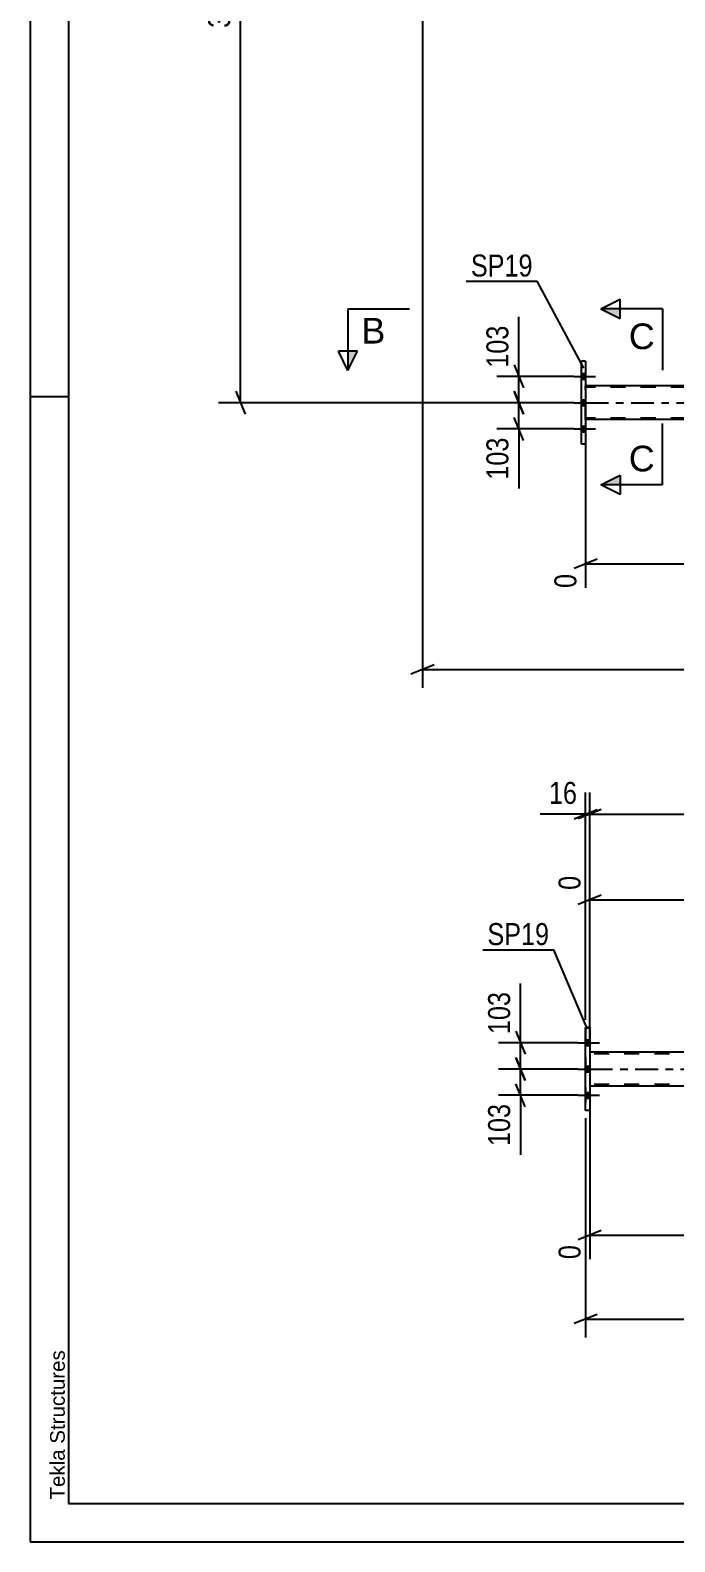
# Model space of a CAD drawing. Header units: millimetres. Extents: x 0 to 594, y 0 to 420.
# Drawn here: x 0 to 83.9, y 0 to 196.7 of the extents above; entities that cross this region are included whole.
import ezdxf

# ---------------------------------------------------------------- set-up
doc = ezdxf.new("R2010")
doc.units = ezdxf.units.MM
doc.linetypes.add('DXK_LINE_DOT2', pattern=[3.9198, 1.9599, -1.9599])
doc.linetypes.add('DXK_LINE_DOT3', pattern=[5.9187, 2.979, -0.9799, 0.9799, -0.9799])
doc.styles.add('Arial', font='ARIAL.TTF', dxfattribs={"height": 0.2})
doc.styles.add('Arial Narrow', font='ARIALN.TTF', dxfattribs={"height": 0.2})

# ---------------------------------------------------------------- blocks, each defined once
blk = doc.blocks.new('Unknown-570345816-1135')
at = {"color": 5, "linetype": 'Continuous'}
for p, q in [((0, 420), (0, 0)), ((5, 415), (5, 5)), ((5, 149), (0, 149)), ((5, 5), (589, 5)), ((0, 0), (594, 0))]:
    blk.add_line(p, q, dxfattribs=at)
at = {"color": 174, "linetype": 'Continuous', "style": 'Arial'}
blk.add_text('Tekla Structures', height=1.9102, rotation=90, dxfattribs=at).set_placement((4.5, 5.5))
blk = doc.blocks.new('Part-570345816-5266 - 5241')
at = {"color": 2, "linetype": 'Continuous'}
for p, q in [((72.84, 66.94), (72.31, 66.94)), ((72.31, 56.11), (72.31, 66.94)), ((72.84, 66.94), (72.84, 56.11)), ((72.84, 56.11), (72.31, 56.11))]:
    blk.add_line(p, q, dxfattribs=at)
at = {"color": 7, "linetype": 'DXK_LINE_DOT2'}
for p, q in [((72.31, 66.94), (72.31, 56.11)), ((72.84, 66.94), (72.84, 56.11))]:
    blk.add_line(p, q, dxfattribs=at)
blk = doc.blocks.new('Part-570345816-5323 - 5241')
at = {"color": 2, "linetype": 'Continuous'}
for p, q in [((193.15, 63.72), (72.84, 63.72)), ((208.65, 63.72), (198.15, 63.72)), ((215.85, 63.72), (208.75, 63.72)), ((72.84, 59.32), (193.15, 59.32)), ((208.65, 59.32), (198.15, 59.32)), ((215.85, 59.32), (208.75, 59.32))]:
    blk.add_line(p, q, dxfattribs=at)
at = {"color": 7, "linetype": 'DXK_LINE_DOT2'}
for p, q in [((72.84, 63.72), (72.84, 59.32)), ((208.65, 63.52), (72.84, 63.52)), ((72.84, 63.52), (72.84, 59.52)), ((198.15, 63.72), (193.15, 63.72)), ((215.85, 63.52), (208.75, 63.52)), ((215.85, 63.72), (215.85, 59.32)), ((215.85, 63.4), (215.85, 63.46)), ((215.85, 59.72), (215.85, 63.32)), ((208.65, 59.52), (72.84, 59.52)), ((198.15, 59.32), (193.15, 59.32)), ((215.85, 59.52), (208.75, 59.52)), ((215.85, 59.35), (215.85, 59.54))]:
    blk.add_line(p, q, dxfattribs=at)
at = {"color": 7, "linetype": 'DXK_LINE_DOT3'}
for p, q in [((72.84, 61.52), (208.65, 61.52)), ((208.75, 61.52), (215.85, 61.52))]:
    blk.add_line(p, q, dxfattribs=at)
blk = doc.blocks.new('Bolt-570345816-5358 - 5241')
at = {"linetype": 'Continuous'}
for points in [[(72.84, 64.57), (72.84, 65.31), (72.31, 65.31), (72.31, 64.57)], [(72.84, 64.57), (72.84, 65.31), (72.31, 65.31), (72.31, 64.57)], [(72.84, 64.57), (72.84, 65.31), (72.31, 65.31), (72.31, 64.57)], [(72.84, 61.16), (72.84, 61.89), (72.31, 61.89), (72.31, 61.16)], [(72.84, 61.16), (72.84, 61.89), (72.31, 61.89), (72.31, 61.16)], [(72.84, 57.74), (72.84, 58.47), (72.31, 58.47), (72.31, 57.74)], [(72.84, 57.74), (72.84, 58.47), (72.31, 58.47), (72.31, 57.74)], [(72.84, 57.74), (72.84, 58.47), (72.31, 58.47), (72.31, 57.74)]]:
    blk.add_hatch(color=1, dxfattribs=at).paths.add_polyline_path(points)
at = {"color": 1, "linetype": 'Continuous'}
for p, q in [((71.34, 64.94), (74.11, 64.94)), ((71.34, 64.94), (74.11, 64.94)), ((71.34, 64.94), (74.11, 64.94)), ((72.31, 65.31), (72.84, 65.31)), ((72.31, 65.31), (72.84, 65.31)), ((72.31, 65.31), (72.84, 65.31)), ((72.31, 64.57), (72.84, 64.57)), ((72.31, 64.57), (72.84, 64.57)), ((72.31, 64.57), (72.84, 64.57)), ((71.34, 61.52), (74.11, 61.52)), ((71.34, 61.52), (74.11, 61.52)), ((72.31, 61.89), (72.84, 61.89)), ((72.31, 61.89), (72.84, 61.89)), ((72.31, 61.16), (72.84, 61.16)), ((72.31, 61.16), (72.84, 61.16)), ((71.34, 58.11), (74.11, 58.11)), ((71.34, 58.11), (74.11, 58.11)), ((71.34, 58.11), (74.11, 58.11)), ((72.31, 58.47), (72.84, 58.47)), ((72.31, 58.47), (72.84, 58.47)), ((72.31, 58.47), (72.84, 58.47)), ((72.31, 57.74), (72.84, 57.74)), ((72.31, 57.74), (72.84, 57.74)), ((72.31, 57.74), (72.84, 57.74))]:
    blk.add_line(p, q, dxfattribs=at)
blk = doc.blocks.new('Part-570345816-4600 - 4513')
at = {"color": 2, "linetype": 'Continuous'}
for p, q in [((188.78, 150.44), (72.3, 150.44)), ((210.78, 150.44), (201.44, 150.44)), ((220.64, 150.44), (210.88, 150.44)), ((188.78, 146.04), (72.3, 146.04)), ((210.78, 146.04), (201.44, 146.04)), ((220.64, 146.04), (210.88, 146.04))]:
    blk.add_line(p, q, dxfattribs=at)
at = {"color": 7, "linetype": 'DXK_LINE_DOT2'}
for p, q in [((72.3, 146.04), (72.3, 150.44)), ((210.78, 150.24), (72.3, 150.24)), ((201.44, 150.44), (188.78, 150.44)), ((220.64, 150.24), (210.88, 150.24)), ((220.64, 150.44), (220.64, 146.04)), ((210.78, 146.24), (72.3, 146.24)), ((201.44, 146.04), (188.78, 146.04)), ((220.64, 146.24), (210.88, 146.24))]:
    blk.add_line(p, q, dxfattribs=at)
at = {"color": 7, "linetype": 'DXK_LINE_DOT3'}
for p, q in [((72.3, 148.24), (210.78, 148.24)), ((210.88, 148.24), (220.64, 148.24))]:
    blk.add_line(p, q, dxfattribs=at)
blk = doc.blocks.new('Bolt-570345816-4637 - 4513')
at = {"linetype": 'Continuous'}
for points in [[(72.3, 151.29), (72.3, 152.03), (71.77, 152.03), (71.77, 151.29)], [(72.3, 151.29), (72.3, 152.03), (71.77, 152.03), (71.77, 151.29)], [(72.3, 151.29), (72.3, 152.03), (71.77, 152.03), (71.77, 151.29)], [(72.3, 147.88), (72.3, 148.61), (71.77, 148.61), (71.77, 147.88)], [(72.3, 147.88), (72.3, 148.61), (71.77, 148.61), (71.77, 147.88)], [(72.3, 144.46), (72.3, 145.19), (71.77, 145.19), (71.77, 144.46)], [(72.3, 144.46), (72.3, 145.19), (71.77, 145.19), (71.77, 144.46)], [(72.3, 144.46), (72.3, 145.19), (71.77, 145.19), (71.77, 144.46)]]:
    blk.add_hatch(color=1, dxfattribs=at).paths.add_polyline_path(points)
at = {"color": 1, "linetype": 'Continuous'}
for p, q in [((70.8, 151.66), (73.57, 151.66)), ((70.8, 151.66), (73.57, 151.66)), ((70.8, 151.66), (73.57, 151.66)), ((71.77, 152.03), (72.3, 152.03)), ((71.77, 152.03), (72.3, 152.03)), ((71.77, 152.03), (72.3, 152.03)), ((71.77, 151.29), (72.3, 151.29)), ((71.77, 151.29), (72.3, 151.29)), ((71.77, 151.29), (72.3, 151.29)), ((70.8, 148.24), (73.57, 148.24)), ((70.8, 148.24), (73.57, 148.24)), ((71.77, 148.61), (72.3, 148.61)), ((71.77, 148.61), (72.3, 148.61)), ((71.77, 147.88), (72.3, 147.88)), ((71.77, 147.88), (72.3, 147.88)), ((70.8, 144.83), (73.57, 144.83)), ((70.8, 144.83), (73.57, 144.83)), ((70.8, 144.83), (73.57, 144.83)), ((71.77, 145.19), (72.3, 145.19)), ((71.77, 145.19), (72.3, 145.19)), ((71.77, 145.19), (72.3, 145.19)), ((71.77, 144.46), (72.3, 144.46)), ((71.77, 144.46), (72.3, 144.46)), ((71.77, 144.46), (72.3, 144.46))]:
    blk.add_line(p, q, dxfattribs=at)
blk = doc.blocks.new('Part-570345816-4580 - 4513')
at = {"color": 2, "linetype": 'Continuous'}
for p, q in [((72.3, 153.66), (71.77, 153.66)), ((71.77, 142.83), (71.77, 153.66)), ((72.3, 153.66), (72.3, 142.83)), ((72.3, 142.83), (71.77, 142.83))]:
    blk.add_line(p, q, dxfattribs=at)
blk = doc.blocks.new('StraightDimension-570345816-5430 - 5241')
at = {"color": 7, "linetype": 'Continuous'}
for p, q in [((72.84, 58.32), (72.84, 36.78)), ((193.82, 51.32), (193.82, 31.29)), ((74.34, 40.5), (71.34, 39.3)), ((72.84, 39.9), (193.82, 39.9)), ((192.32, 39.3), (195.32, 40.5))]:
    blk.add_line(p, q, dxfattribs=at)
at = {"color": 0}
blk.add_wipeout([(137.59, 40.65), (137.59, 44.85), (129.08, 44.85), (129.08, 40.65)], dxfattribs=at)
at = {"color": 0, "linetype": 'Continuous'}
for points in [[(72.24, 39.2), (68.04, 39.2), (68.04, 36.18), (72.24, 36.18)], [(193.22, 39.2), (189.02, 39.2), (189.02, 30.69), (193.22, 30.69)]]:
    blk.add_wipeout(points, dxfattribs=at)
at = {"color": 3, "style": 'Arial Narrow'}
blk.add_text('3629', height=2.863, dxfattribs=at).set_placement((129.68, 41.25))
at = {"color": 3, "linetype": 'Continuous', "style": 'Arial Narrow'}
for s, height, p in [('0', 2.86, (71.64, 36.78)), ('3629', 2.863, (192.62, 31.29))]:
    blk.add_text(s, height=height, rotation=90.0002, dxfattribs=at).set_placement(p)
blk = doc.blocks.new('StraightDimension-570345816-5386 - 5241')
at = {"color": 7, "linetype": 'Continuous'}
for p, q in [((63.22, 63.02), (64.42, 60.02)), ((71.31, 61.52), (60.97, 61.52)), ((63.82, 58.11), (63.82, 61.52)), ((64.42, 56.61), (63.22, 59.61)), ((71.31, 58.11), (60.97, 58.11))]:
    blk.add_line(p, q, dxfattribs=at)
at = {"color": 0}
blk.add_wipeout([(63.07, 57.58), (58.87, 57.58), (58.87, 50.9), (63.07, 50.9)], dxfattribs=at)
at = {"color": 7, "linetype": 'Continuous'}
blk.add_line((63.82, 58.11), (63.82, 50.37), dxfattribs=at)
blk.add_line((63.82, 58.11), (63.82, 50.37), dxfattribs=at)
at = {"color": 3, "style": 'Arial Narrow'}
blk.add_text('103', height=2.863, rotation=90.0002, dxfattribs=at).set_placement((62.47, 51.5))
blk = doc.blocks.new('StraightDimension-570345816-5414 - 5241')
at = {"color": 7, "linetype": 'Continuous'}
for p, q in [((72.31, 55.11), (72.31, 26.59)), ((216.39, 55.11), (216.39, 26.59)), ((73.81, 29.59), (70.81, 28.39)), ((214.89, 28.39), (217.89, 29.59)), ((72.31, 28.99), (216.39, 28.99))]:
    blk.add_line(p, q, dxfattribs=at)
at = {"color": 0}
blk.add_wipeout([(148.6, 29.74), (148.6, 33.94), (140.09, 33.94), (140.09, 29.74)], dxfattribs=at)
at = {"color": 3, "style": 'Arial Narrow'}
blk.add_text('5109', height=2.863, dxfattribs=at).set_placement((140.69, 30.34))
blk = doc.blocks.new('StraightDimension-570345816-5394 - 5241')
at = {"color": 7, "linetype": 'Continuous'}
for p, q in [((71.31, 64.94), (60.97, 64.94)), ((63.22, 66.44), (64.42, 63.44)), ((63.82, 61.52), (63.82, 64.94)), ((64.42, 60.02), (63.22, 63.02)), ((71.31, 61.52), (60.97, 61.52))]:
    blk.add_line(p, q, dxfattribs=at)
at = {"color": 0}
blk.add_wipeout([(63.07, 72.15), (58.87, 72.15), (58.87, 65.47), (63.07, 65.47)], dxfattribs=at)
at = {"color": 7, "linetype": 'Continuous'}
blk.add_line((63.82, 64.94), (63.82, 72.67), dxfattribs=at)
blk.add_line((63.82, 64.94), (63.82, 72.67), dxfattribs=at)
at = {"color": 3, "style": 'Arial Narrow'}
blk.add_text('103', height=2.863, rotation=90.0002, dxfattribs=at).set_placement((62.47, 66.07))
blk = doc.blocks.new('StraightDimension-570345816-5408 - 5241')
at = {"color": 7, "linetype": 'Continuous'}
for p, q in [((193.82, 71.12), (193.82, 92.15)), ((72.84, 64.72), (72.84, 86.67)), ((74.34, 84.14), (71.34, 82.94)), ((72.84, 83.54), (193.82, 83.54)), ((192.32, 82.94), (195.32, 84.14))]:
    blk.add_line(p, q, dxfattribs=at)
at = {"color": 0, "linetype": 'Continuous'}
for points in [[(193.22, 92.75), (189.02, 92.75), (189.02, 84.24), (193.22, 84.24)], [(72.24, 87.27), (68.04, 87.27), (68.04, 84.24), (72.24, 84.24)]]:
    blk.add_wipeout(points, dxfattribs=at)
at = {"color": 0}
blk.add_wipeout([(137.59, 84.29), (137.59, 88.49), (129.08, 88.49), (129.08, 84.29)], dxfattribs=at)
at = {"color": 3, "linetype": 'Continuous', "style": 'Arial Narrow'}
for s, height, p in [('3629', 2.863, (192.62, 84.84)), ('0', 2.86, (71.64, 84.84))]:
    blk.add_text(s, height=height, rotation=90.0002, dxfattribs=at).set_placement(p)
at = {"color": 3, "style": 'Arial Narrow'}
blk.add_text('3629', height=2.863, dxfattribs=at).set_placement((129.68, 84.89))
blk = doc.blocks.new('StraightDimension-570345816-5446 - 5241')
at = {"color": 7, "linetype": 'Continuous'}
for p, q in [((72.84, 66.33), (72.84, 97.53)), ((215.85, 67.94), (215.85, 97.53)), ((74.34, 95.28), (71.34, 94.08)), ((72.84, 94.68), (215.85, 94.68)), ((214.35, 94.08), (217.35, 95.28))]:
    blk.add_line(p, q, dxfattribs=at)
at = {"color": 0}
blk.add_wipeout([(148.6, 95.43), (148.6, 99.63), (140.09, 99.63), (140.09, 95.43)], dxfattribs=at)
at = {"color": 3, "style": 'Arial Narrow'}
blk.add_text('5077', height=2.863, dxfattribs=at).set_placement((140.69, 96.03))
blk = doc.blocks.new('StraightDimension-570345816-5456 - 5241')
at = {"color": 7, "linetype": 'Continuous'}
for p, q in [((72.31, 67.94), (72.31, 97.53)), ((72.84, 66.33), (72.84, 97.53)), ((70.81, 94.08), (73.81, 95.28)), ((74.34, 95.28), (71.34, 94.08)), ((72.31, 94.68), (72.84, 94.68))]:
    blk.add_line(p, q, dxfattribs=at)
at = {"color": 0}
blk.add_wipeout([(71.79, 95.43), (71.79, 99.63), (66.93, 99.63), (66.93, 95.43)], dxfattribs=at)
at = {"color": 7, "linetype": 'Continuous'}
blk.add_line((72.31, 94.68), (66.4, 94.68), dxfattribs=at)
blk.add_line((72.31, 94.68), (66.4, 94.68), dxfattribs=at)
at = {"color": 3, "style": 'Arial Narrow'}
blk.add_text('16', height=2.863, dxfattribs=at).set_placement((67.53, 96.03))
blk = doc.blocks.new('StraightDimension-570345816-4756 - 4513')
at = {"color": 7, "linetype": 'Continuous'}
for p, q in [((63, 149.74), (64.2, 146.74)), ((70.77, 148.24), (60.75, 148.24)), ((63.6, 144.83), (63.6, 148.24)), ((64.2, 143.33), (63, 146.33)), ((70.77, 144.83), (60.75, 144.83))]:
    blk.add_line(p, q, dxfattribs=at)
at = {"color": 0}
blk.add_wipeout([(62.85, 144.3), (58.65, 144.3), (58.65, 137.62), (62.85, 137.62)], dxfattribs=at)
at = {"color": 7, "linetype": 'Continuous'}
blk.add_line((63.6, 144.83), (63.6, 137.09), dxfattribs=at)
blk.add_line((63.6, 144.83), (63.6, 137.09), dxfattribs=at)
at = {"color": 3, "style": 'Arial Narrow'}
blk.add_text('103', height=2.863, rotation=90.0002, dxfattribs=at).set_placement((62.25, 138.22))
blk = doc.blocks.new('StraightDimension-570345816-4764 - 4513')
at = {"color": 7, "linetype": 'Continuous'}
for p, q in [((70.77, 151.66), (60.75, 151.66)), ((63, 153.16), (64.2, 150.16)), ((63.6, 148.24), (63.6, 151.66)), ((64.2, 146.74), (63, 149.74)), ((70.77, 148.24), (60.75, 148.24))]:
    blk.add_line(p, q, dxfattribs=at)
at = {"color": 0}
blk.add_wipeout([(62.85, 158.87), (58.65, 158.87), (58.65, 152.19), (62.85, 152.19)], dxfattribs=at)
at = {"color": 7, "linetype": 'Continuous'}
blk.add_line((63.6, 151.66), (63.6, 159.4), dxfattribs=at)
blk.add_line((63.6, 151.66), (63.6, 159.4), dxfattribs=at)
at = {"color": 3, "style": 'Arial Narrow'}
blk.add_text('103', height=2.863, rotation=90.0002, dxfattribs=at).set_placement((62.25, 152.79))
blk = doc.blocks.new('StraightDimension-570345816-4838 - 4513')
at = {"color": 7, "linetype": 'Continuous'}
for p, q in [((121.69, 149.44), (121.69, 118.65)), ((72.3, 145.04), (72.3, 124.13)), ((73.8, 127.86), (70.8, 126.66)), ((72.3, 127.26), (121.69, 127.26)), ((120.19, 126.66), (123.19, 127.86))]:
    blk.add_line(p, q, dxfattribs=at)
at = {"color": 0}
blk.add_wipeout([(101.25, 128.01), (101.25, 132.21), (92.74, 132.21), (92.74, 128.01)], dxfattribs=at)
at = {"color": 0, "linetype": 'Continuous'}
for points in [[(71.7, 126.56), (67.5, 126.56), (67.5, 123.53), (71.7, 123.53)], [(121.09, 126.56), (116.89, 126.56), (116.89, 118.05), (121.09, 118.05)]]:
    blk.add_wipeout(points, dxfattribs=at)
at = {"color": 3, "style": 'Arial Narrow'}
blk.add_text('1482', height=2.863, dxfattribs=at).set_placement((93.34, 128.61))
at = {"color": 3, "linetype": 'Continuous', "style": 'Arial Narrow'}
for s, height, p in [('0', 2.86, (71.1, 124.13)), ('1482', 2.863, (120.49, 118.65))]:
    blk.add_text(s, height=height, rotation=90.0002, dxfattribs=at).set_placement(p)
blk = doc.blocks.new('StraightDimension-570345816-4856 - 4513')
at = {"color": 7, "linetype": 'Continuous'}
for p, q in [((27.98, 251.63), (26.78, 254.63)), ((50.07, 253.13), (24.53, 253.13)), ((27.38, 148.24), (27.38, 253.13)), ((26.78, 149.74), (27.98, 146.74)), ((70.77, 148.24), (24.53, 148.24))]:
    blk.add_line(p, q, dxfattribs=at)
at = {"color": 0}
blk.add_wipeout([(26.63, 204.94), (22.43, 204.94), (22.43, 196.43), (26.63, 196.43)], dxfattribs=at)
at = {"color": 3, "style": 'Arial Narrow'}
blk.add_text('3147', height=2.863, rotation=90.0002, dxfattribs=at).set_placement((26.03, 197.03))
blk = doc.blocks.new('StraightDimension-570345816-5154 - 4513')
at = {"color": 7, "linetype": 'Continuous'}
for p, q in [((51.07, 246.71), (51.07, 111.13)), ((221.18, 141.83), (221.18, 111.13)), ((52.57, 114.13), (49.57, 112.93)), ((219.68, 112.93), (222.68, 114.13)), ((51.07, 113.53), (221.18, 113.53))]:
    blk.add_line(p, q, dxfattribs=at)
at = {"color": 0}
blk.add_wipeout([(140.38, 114.28), (140.38, 118.48), (131.87, 118.48), (131.87, 114.28)], dxfattribs=at)
at = {"color": 3, "style": 'Arial Narrow'}
blk.add_text('6049', height=2.863, dxfattribs=at).set_placement((132.47, 114.88))
blk = doc.blocks.new('Mark-570345816-5262 - 5241')
at = {"color": 0}
blk.add_wipeout([(67.56, 77.65), (67.56, 80.65), (59.52, 80.65), (59.52, 77.65)], dxfattribs=at)
blk.add_wipeout([(67.56, 77.65), (67.56, 80.65), (59.52, 80.65), (59.52, 77.65)], dxfattribs=at)
at = {"color": 30, "linetype": 'Continuous'}
for p in [(58.92, 77.05), (72.55, 66.71)]:
    blk.add_line(p, (68.16, 77.05), dxfattribs=at)
at = {"color": 3, "style": 'Arial Narrow'}
blk.add_text('SP19', height=2.863, dxfattribs=at).set_placement((59.52, 77.65))
blk = doc.blocks.new('Mark-570345816-4576 - 4513')
at = {"color": 0}
blk.add_wipeout([(65.41, 164.66), (65.41, 167.66), (57.37, 167.66), (57.37, 164.66)], dxfattribs=at)
blk.add_wipeout([(65.41, 164.66), (65.41, 167.66), (57.37, 167.66), (57.37, 164.66)], dxfattribs=at)
at = {"color": 30, "linetype": 'Continuous'}
for p in [(56.77, 164.06), (72.06, 152.72)]:
    blk.add_line(p, (66.01, 164.06), dxfattribs=at)
at = {"color": 3, "style": 'Arial Narrow'}
blk.add_text('SP19', height=2.863, dxfattribs=at).set_placement((57.37, 164.66))
blk = doc.blocks.new('SectionMark-570345816-5193 - 4513')
at = {"linetype": 'Continuous'}
for points in [[(76.8, 160.46), (76.8, 159.21), (74.3, 160.46)], [(76.8, 138.8), (76.8, 137.55), (74.3, 137.55)]]:
    blk.add_hatch(color=6, dxfattribs=at).paths.add_polyline_path(points)
at = {"color": 6, "linetype": 'Continuous'}
for p, q in [((74.3, 160.46), (76.8, 161.71)), ((76.8, 159.21), (76.8, 161.71)), ((82.3, 160.46), (74.3, 160.46)), ((74.3, 160.46), (76.8, 159.21)), ((82.3, 160.46), (82.3, 152.46)), ((82.3, 137.55), (82.3, 145.55)), ((74.3, 137.55), (76.8, 138.8)), ((76.8, 138.8), (76.8, 136.3)), ((82.3, 137.55), (74.3, 137.55)), ((76.8, 136.3), (74.3, 137.55))]:
    blk.add_line(p, q, dxfattribs=at)
at = {"color": 0, "linetype": 'Continuous'}
for points in [[(81.3, 155.21), (81.3, 158.71), (77.93, 158.71), (77.93, 155.21)], [(81.3, 139.3), (81.3, 142.8), (77.93, 142.8), (77.93, 139.3)]]:
    blk.add_wipeout(points, dxfattribs=at)
at = {"color": 3, "linetype": 'Continuous', "style": 'Arial'}
for p in [(77.93, 155.21), (77.93, 139.3)]:
    blk.add_text('C', height=3.34, dxfattribs=at).set_placement(p)
blk = doc.blocks.new('SectionMark-570345816-5195 - 4513')
at = {"linetype": 'Continuous'}
for points in [[(41.37, 154.94), (42.62, 154.94), (41.37, 152.44)], [(252.19, 154.94), (253.44, 154.94), (253.44, 152.44)]]:
    blk.add_hatch(color=6, dxfattribs=at).paths.add_polyline_path(points)
at = {"color": 6, "linetype": 'Continuous'}
for p, q in [((41.37, 160.44), (49.37, 160.44)), ((41.37, 160.44), (41.37, 152.44)), ((253.44, 160.44), (245.44, 160.44)), ((253.44, 160.44), (253.44, 152.44)), ((41.37, 152.44), (40.12, 154.94)), ((42.62, 154.94), (40.12, 154.94)), ((41.37, 152.44), (42.62, 154.94)), ((252.19, 154.94), (254.69, 154.94)), ((253.44, 152.44), (252.19, 154.94)), ((254.69, 154.94), (253.44, 152.44))]:
    blk.add_line(p, q, dxfattribs=at)
at = {"color": 0, "linetype": 'Continuous'}
for points in [[(46.23, 155.94), (46.23, 159.44), (43.12, 159.44), (43.12, 155.94)], [(251.69, 155.94), (251.69, 159.44), (248.58, 159.44), (248.58, 155.94)]]:
    blk.add_wipeout(points, dxfattribs=at)
at = {"color": 3, "linetype": 'Continuous', "style": 'Arial'}
for p in [(43.12, 155.94), (248.58, 155.94)]:
    blk.add_text('B', height=3.34, dxfattribs=at).set_placement(p)

msp = doc.modelspace()

# ---------------------------------------------------------------- block references
for name in ['Unknown-570345816-1135', 'Part-570345816-4580 - 4513', 'Bolt-570345816-4637 - 4513', 'Part-570345816-4600 - 4513', 'Part-570345816-5266 - 5241', 'Bolt-570345816-5358 - 5241', 'Part-570345816-5323 - 5241']:
    msp.add_blockref(name, (0, 0))

# ---------------------------------------------------------------- next in the draw order: block references
for name in ['StraightDimension-570345816-4756 - 4513', 'StraightDimension-570345816-5430 - 5241']:
    msp.add_blockref(name, (0, 0))

# ---------------------------------------------------------------- next in the draw order: block references
for name in ['StraightDimension-570345816-4764 - 4513', 'StraightDimension-570345816-5386 - 5241']:
    msp.add_blockref(name, (0, 0))

# ---------------------------------------------------------------- next in the draw order: block references
for name in ['StraightDimension-570345816-4838 - 4513', 'StraightDimension-570345816-5394 - 5241', 'StraightDimension-570345816-5414 - 5241']:
    msp.add_blockref(name, (0, 0))

# ---------------------------------------------------------------- next in the draw order: block references
for name in ['StraightDimension-570345816-4856 - 4513', 'StraightDimension-570345816-5408 - 5241']:
    msp.add_blockref(name, (0, 0))

# ---------------------------------------------------------------- next in the draw order: block references
for name in ['StraightDimension-570345816-5154 - 4513', 'StraightDimension-570345816-5446 - 5241']:
    msp.add_blockref(name, (0, 0))

# ---------------------------------------------------------------- next in the draw order: block references
for name in ['Mark-570345816-4576 - 4513', 'SectionMark-570345816-5193 - 4513', 'StraightDimension-570345816-5456 - 5241']:
    msp.add_blockref(name, (0, 0))

# ---------------------------------------------------------------- next in the draw order: block references
for name in ['SectionMark-570345816-5195 - 4513', 'Mark-570345816-5262 - 5241']:
    msp.add_blockref(name, (0, 0))

doc.saveas('drawing.dxf')
